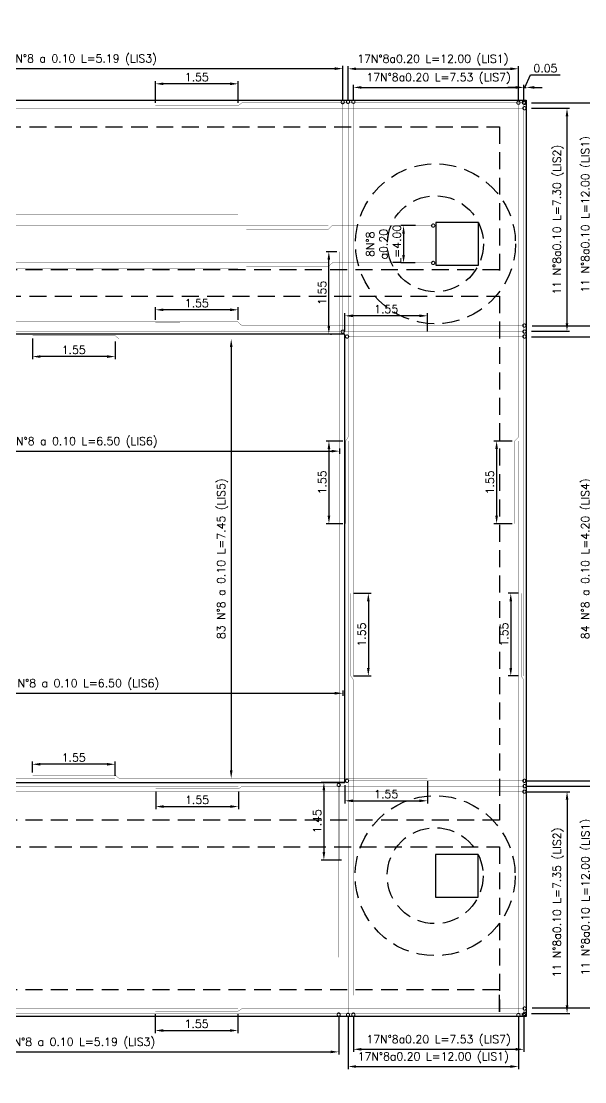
# Model space of a CAD drawing. Header units: metres. Extents: x 1080427 to 1081241, y 976768 to 977191.
# Drawn here: x 1080806.82 to 1080817.39, y 977029 to 977048.89 of the extents above; entities that cross this region are included whole.
import ezdxf

# ---------------------------------------------------------------- set-up
doc = ezdxf.new("R2010")
doc.units = ezdxf.units.M
doc.header["$LTSCALE"] = 25.4
doc.linetypes.add('HIDDEN', pattern=[0.375, 0.25, -0.125])
for name, color, linetype in [('CONTRAPESO', 3, 'Continuous'), ('DIMCONTRAPESO', 1, 'Continuous'), ('PROY', 9, 'HIDDEN'), ('REF', 6, 'Continuous'), ('REF H', 6, 'Continuous')]:
    doc.layers.add(name, color=color, linetype=linetype)
doc.layers.add('COTA', color=1, linetype='Continuous', lineweight=30)
doc.styles.add('romans', font='romans.shx')
doc.dimstyles.new('Copy 75', dxfattribs={"dimtxt": 0.15, "dimasz": 0.15, "dimexe": 0.05, "dimexo": 0.05, "dimgap": 0.05, "dimtad": 1, "dimzin": 0, "dimdsep": 46, "dimtxsty": 'romans', "dimcen": 0.002, "dimclrd": 1, "dimclre": 1, "dimclrt": 3, "dimadec": 4, "dimazin": 0, "dimtfac": 1, "dimtofl": 0, "dimtmove": 1, "dimatfit": 3, "dimfxl": 1, "dimtolj": 1, "dimtzin": 0, "dimarcsym": 1})

# ---------------------------------------------------------------- blocks, each defined once
blk = doc.blocks.new('e1')
at = {"layer": 'REF', "ltscale": 0.1, "const_width": 0.005}
blk.add_lwpolyline([(1080763.084, 977044.369), (1080763.084, 977048.654)], dxfattribs=at)
at = {"layer": 'REF H', "ltscale": 0.1, "const_width": 0.06}
for points in [[(1080763.075, 977048.662, -1), (1080763.094, 977048.662, -1)], [(1080763.075, 977044.36, -1), (1080763.094, 977044.36, -1)]]:
    blk.add_lwpolyline(points, format="xyb", close=True, dxfattribs=at)
blk = doc.blocks.new('*D1124')
at = {"layer": 'Defpoints', "color": 0, "transparency": 16777216}
for p in [(1080812.85, 977048.001), (1080802.738, 977047.382), (1080812.85, 977047.373)]:
    blk.add_point(p, dxfattribs=at)
at = {"layer": 'DIMCONTRAPESO', "color": 1, "lineweight": -2, "transparency": 16777216}
for p, q in [((1080802.738, 977047.432), (1080802.738, 977048.051)), ((1080802.888, 977048.001), (1080812.7, 977048.001)), ((1080812.85, 977047.423), (1080812.85, 977048.051))]:
    blk.add_line(p, q, dxfattribs=at)
at = {"layer": 'DIMCONTRAPESO', "color": 1, "transparency": 16777216}
for points in [[(1080802.888, 977048.026), (1080802.888, 977047.976), (1080802.738, 977048.001)], [(1080812.7, 977048.026), (1080812.7, 977047.976), (1080812.85, 977048.001)]]:
    blk.add_solid(points, dxfattribs=at)
at = {"layer": 'DIMCONTRAPESO', "color": 3, "transparency": 16777216, "insert": (1080807.794, 977048.166), "char_height": 0.15, "attachment_point": 5, "style": 'romans'}
blk.add_mtext('\\A1;102 N°8 a 0.10 L=5.19 (LIS3) ', dxfattribs=at)
blk = doc.blocks.new('*D1170')
at = {"layer": 'Defpoints', "color": 0, "transparency": 16777216}
for p in [(1080809.338, 977047.717), (1080809.338, 977047.308), (1080810.888, 977047.309)]:
    blk.add_point(p, dxfattribs=at)
at = {"layer": 'DIMCONTRAPESO', "color": 1, "lineweight": -2, "transparency": 16777216}
for p, q in [((1080809.338, 977047.358), (1080809.338, 977047.767)), ((1080810.738, 977047.717), (1080809.488, 977047.717)), ((1080810.888, 977047.359), (1080810.888, 977047.767))]:
    blk.add_line(p, q, dxfattribs=at)
at = {"layer": 'DIMCONTRAPESO', "color": 1, "transparency": 16777216}
for points in [[(1080809.488, 977047.742), (1080809.488, 977047.692), (1080809.338, 977047.717)], [(1080810.738, 977047.742), (1080810.738, 977047.692), (1080810.888, 977047.717)]]:
    blk.add_solid(points, dxfattribs=at)
at = {"layer": 'DIMCONTRAPESO', "color": 3, "transparency": 16777216, "insert": (1080810.113, 977047.842), "char_height": 0.15, "attachment_point": 5, "style": 'romans'}
blk.add_mtext('\\A1;1.55', dxfattribs=at)
blk = doc.blocks.new('*D1126')
at = {"layer": 'Defpoints', "color": 0, "transparency": 16777216}
for p in [(1080809.334, 977030.328), (1080810.884, 977030.328), (1080810.884, 977029.966)]:
    blk.add_point(p, dxfattribs=at)
at = {"layer": 'DIMCONTRAPESO', "color": 1, "lineweight": -2, "transparency": 16777216}
for p, q in [((1080809.334, 977030.278), (1080809.334, 977029.916)), ((1080810.884, 977030.278), (1080810.884, 977029.916)), ((1080809.484, 977029.966), (1080810.734, 977029.966))]:
    blk.add_line(p, q, dxfattribs=at)
at = {"layer": 'DIMCONTRAPESO', "color": 1, "transparency": 16777216}
for points in [[(1080809.484, 977029.991), (1080809.484, 977029.941), (1080809.334, 977029.966)], [(1080810.734, 977029.991), (1080810.734, 977029.941), (1080810.884, 977029.966)]]:
    blk.add_solid(points, dxfattribs=at)
at = {"layer": 'DIMCONTRAPESO', "color": 3, "transparency": 16777216, "insert": (1080810.109, 977030.091), "char_height": 0.15, "attachment_point": 5, "style": 'romans'}
blk.add_mtext('\\A1;1.55', dxfattribs=at)
blk = doc.blocks.new('*D1129')
at = {"layer": 'Defpoints', "color": 0, "transparency": 16777216}
for p in [(1080802.747, 977030.259), (1080812.774, 977030.266), (1080812.774, 977029.565)]:
    blk.add_point(p, dxfattribs=at)
at = {"layer": 'DIMCONTRAPESO', "color": 1, "lineweight": -2, "transparency": 16777216}
for p, q in [((1080802.747, 977030.209), (1080802.747, 977029.515)), ((1080812.774, 977030.216), (1080812.774, 977029.515)), ((1080802.897, 977029.565), (1080812.624, 977029.565))]:
    blk.add_line(p, q, dxfattribs=at)
at = {"layer": 'DIMCONTRAPESO', "color": 1, "transparency": 16777216}
for points in [[(1080802.897, 977029.59), (1080802.897, 977029.54), (1080802.747, 977029.565)], [(1080812.624, 977029.59), (1080812.624, 977029.54), (1080812.774, 977029.565)]]:
    blk.add_solid(points, dxfattribs=at)
at = {"layer": 'DIMCONTRAPESO', "color": 3, "transparency": 16777216, "insert": (1080807.761, 977029.729), "char_height": 0.15, "attachment_point": 5, "style": 'romans'}
blk.add_mtext('\\A1;102 N°8 a 0.10 L=5.19 (LIS3) ', dxfattribs=at)
blk = doc.blocks.new('*D1130')
at = {"layer": 'Defpoints', "color": 0, "transparency": 16777216}
for p in [(1080802.821, 977036.66), (1080812.85, 977036.391), (1080812.85, 977036.29)]:
    blk.add_point(p, dxfattribs=at)
at = {"layer": 'DIMCONTRAPESO', "color": 1, "lineweight": -2, "transparency": 16777216}
for p, q in [((1080802.821, 977036.61), (1080802.821, 977036.24)), ((1080802.971, 977036.29), (1080812.7, 977036.29)), ((1080812.85, 977036.341), (1080812.85, 977036.24))]:
    blk.add_line(p, q, dxfattribs=at)
at = {"layer": 'DIMCONTRAPESO', "color": 1, "transparency": 16777216}
for points in [[(1080802.971, 977036.315), (1080802.971, 977036.265), (1080802.821, 977036.29)], [(1080812.7, 977036.315), (1080812.7, 977036.265), (1080812.85, 977036.29)]]:
    blk.add_solid(points, dxfattribs=at)
at = {"layer": 'DIMCONTRAPESO', "color": 3, "transparency": 16777216, "insert": (1080807.836, 977036.454), "char_height": 0.15, "attachment_point": 5, "style": 'romans'}
blk.add_mtext('\\A1;102 N°8 a 0.10 L=6.50 (LIS6) ', dxfattribs=at)
blk = doc.blocks.new('*D1134')
at = {"layer": 'Defpoints', "color": 0, "transparency": 16777216}
for p in [(1080816.34, 977047.359), (1080816.354, 977043.178), (1080817.588, 977043.178)]:
    blk.add_point(p, dxfattribs=at)
at = {"layer": 'DIMCONTRAPESO', "color": 1, "lineweight": -2, "transparency": 16777216}
for p, q in [((1080816.39, 977047.359), (1080817.638, 977047.359)), ((1080817.588, 977047.209), (1080817.588, 977043.328)), ((1080816.404, 977043.178), (1080817.638, 977043.178))]:
    blk.add_line(p, q, dxfattribs=at)
at = {"layer": 'DIMCONTRAPESO', "color": 1, "transparency": 16777216}
for points in [[(1080817.563, 977047.209), (1080817.613, 977047.209), (1080817.588, 977047.359)], [(1080817.563, 977043.328), (1080817.613, 977043.328), (1080817.588, 977043.178)]]:
    blk.add_solid(points, dxfattribs=at)
at = {"layer": 'DIMCONTRAPESO', "color": 3, "transparency": 16777216, "insert": (1080817.423, 977045.269), "char_height": 0.15, "attachment_point": 5, "rotation": 90, "style": 'romans'}
blk.add_mtext('\\A1;11 N°8a0.10 L=12.00 (LIS1) ', dxfattribs=at)
blk = doc.blocks.new('*D1135')
at = {"layer": 'Defpoints', "color": 0, "transparency": 16777216}
for p in [(1080816.34, 977047.259), (1080816.34, 977043.078), (1080817.055, 977043.078)]:
    blk.add_point(p, dxfattribs=at)
at = {"layer": 'DIMCONTRAPESO', "color": 1, "lineweight": -2, "transparency": 16777216}
for p, q in [((1080816.39, 977047.259), (1080817.105, 977047.259)), ((1080817.055, 977047.109), (1080817.055, 977043.228)), ((1080816.39, 977043.078), (1080817.105, 977043.078))]:
    blk.add_line(p, q, dxfattribs=at)
at = {"layer": 'DIMCONTRAPESO', "color": 1, "transparency": 16777216}
for points in [[(1080817.03, 977047.109), (1080817.08, 977047.109), (1080817.055, 977047.259)], [(1080817.03, 977043.228), (1080817.08, 977043.228), (1080817.055, 977043.078)]]:
    blk.add_solid(points, dxfattribs=at)
at = {"layer": 'DIMCONTRAPESO', "color": 3, "transparency": 16777216, "insert": (1080816.891, 977045.168), "char_height": 0.15, "attachment_point": 5, "rotation": 90, "style": 'romans'}
blk.add_mtext('\\A1;11 N°8a0.10 L=7.30 (LIS2) ', dxfattribs=at)
blk = doc.blocks.new('*D1136')
at = {"layer": 'Defpoints', "color": 0, "transparency": 16777216}
for p in [(1080816.34, 977042.975), (1080816.222, 977034.648), (1080817.588, 977034.648)]:
    blk.add_point(p, dxfattribs=at)
at = {"layer": 'DIMCONTRAPESO', "color": 1, "lineweight": -2, "transparency": 16777216}
for p, q in [((1080816.39, 977042.975), (1080817.638, 977042.975)), ((1080817.588, 977042.825), (1080817.588, 977034.798)), ((1080816.272, 977034.648), (1080817.638, 977034.648))]:
    blk.add_line(p, q, dxfattribs=at)
at = {"layer": 'DIMCONTRAPESO', "color": 1, "transparency": 16777216}
for points in [[(1080817.563, 977042.825), (1080817.613, 977042.825), (1080817.588, 977042.975)], [(1080817.563, 977034.798), (1080817.613, 977034.798), (1080817.588, 977034.648)]]:
    blk.add_solid(points, dxfattribs=at)
at = {"layer": 'DIMCONTRAPESO', "color": 3, "transparency": 16777216, "insert": (1080817.423, 977038.811), "char_height": 0.15, "attachment_point": 5, "rotation": 90, "style": 'romans'}
blk.add_mtext('\\A1;84 N°8 a 0.10 L=4.20 (LIS4) ', dxfattribs=at)
blk = doc.blocks.new('*D1137')
at = {"layer": 'Defpoints', "color": 0, "transparency": 16777216}
for p in [(1080816.26, 977034.548), (1080816.354, 977030.389), (1080817.588, 977030.389)]:
    blk.add_point(p, dxfattribs=at)
at = {"layer": 'DIMCONTRAPESO', "color": 1, "lineweight": -2, "transparency": 16777216}
for p, q in [((1080816.31, 977034.548), (1080817.638, 977034.548)), ((1080817.588, 977034.398), (1080817.588, 977030.539)), ((1080816.404, 977030.389), (1080817.638, 977030.389))]:
    blk.add_line(p, q, dxfattribs=at)
at = {"layer": 'DIMCONTRAPESO', "color": 1, "transparency": 16777216}
for points in [[(1080817.563, 977034.398), (1080817.613, 977034.398), (1080817.588, 977034.548)], [(1080817.563, 977030.539), (1080817.613, 977030.539), (1080817.588, 977030.389)]]:
    blk.add_solid(points, dxfattribs=at)
at = {"layer": 'DIMCONTRAPESO', "color": 3, "transparency": 16777216, "insert": (1080817.424, 977032.468), "char_height": 0.15, "attachment_point": 5, "rotation": 90, "style": 'romans'}
blk.add_mtext('\\A1;11 N°8a0.10 L=12.00 (LIS1) ', dxfattribs=at)
blk = doc.blocks.new('*D1138')
at = {"layer": 'Defpoints', "color": 0, "transparency": 16777216}
for p in [(1080816.255, 977034.444), (1080816.341, 977030.288), (1080817.056, 977030.288)]:
    blk.add_point(p, dxfattribs=at)
at = {"layer": 'DIMCONTRAPESO', "color": 1, "lineweight": -2, "transparency": 16777216}
for p, q in [((1080816.305, 977034.444), (1080817.106, 977034.444)), ((1080817.056, 977034.294), (1080817.056, 977030.438)), ((1080816.391, 977030.288), (1080817.106, 977030.288))]:
    blk.add_line(p, q, dxfattribs=at)
at = {"layer": 'DIMCONTRAPESO', "color": 1, "transparency": 16777216}
for points in [[(1080817.031, 977034.294), (1080817.081, 977034.294), (1080817.056, 977034.444)], [(1080817.031, 977030.438), (1080817.081, 977030.438), (1080817.056, 977030.288)]]:
    blk.add_solid(points, dxfattribs=at)
at = {"layer": 'DIMCONTRAPESO', "color": 3, "transparency": 16777216, "insert": (1080816.892, 977032.366), "char_height": 0.15, "attachment_point": 5, "rotation": 90, "style": 'romans'}
blk.add_mtext('\\A1;11 N°8a0.10 L=7.35 (LIS2) ', dxfattribs=at)
blk = doc.blocks.new('*D1140')
at = {"layer": 'Defpoints', "color": 0, "transparency": 16777216}
for p in [(1080812.589, 977044.569), (1080812.79, 977044.569), (1080812.57, 977043.024)]:
    blk.add_point(p, dxfattribs=at)
at = {"layer": 'DIMCONTRAPESO', "color": 1, "lineweight": -2, "transparency": 16777216}
for p, q in [((1080812.74, 977044.569), (1080812.539, 977044.569)), ((1080812.589, 977043.174), (1080812.589, 977044.419)), ((1080812.62, 977043.024), (1080812.639, 977043.024))]:
    blk.add_line(p, q, dxfattribs=at)
at = {"layer": 'DIMCONTRAPESO', "color": 1, "transparency": 16777216}
for points in [[(1080812.564, 977044.419), (1080812.614, 977044.419), (1080812.589, 977044.569)], [(1080812.564, 977043.174), (1080812.614, 977043.174), (1080812.589, 977043.024)]]:
    blk.add_solid(points, dxfattribs=at)
at = {"layer": 'DIMCONTRAPESO', "color": 3, "transparency": 16777216, "insert": (1080812.464, 977043.797), "char_height": 0.15, "attachment_point": 5, "rotation": 90, "style": 'romans'}
blk.add_mtext('\\A1;1.55', dxfattribs=at)
blk = doc.blocks.new('*D1141')
at = {"layer": 'Defpoints', "color": 0, "transparency": 16777216}
for p in [(1080812.932, 977034.618), (1080812.496, 977033.163), (1080812.879, 977033.163)]:
    blk.add_point(p, dxfattribs=at)
at = {"layer": 'DIMCONTRAPESO', "color": 1, "lineweight": -2, "transparency": 16777216}
for p, q in [((1080812.882, 977034.618), (1080812.446, 977034.618)), ((1080812.496, 977034.468), (1080812.496, 977033.313)), ((1080812.829, 977033.163), (1080812.446, 977033.163))]:
    blk.add_line(p, q, dxfattribs=at)
at = {"layer": 'DIMCONTRAPESO', "color": 1, "transparency": 16777216}
for points in [[(1080812.471, 977034.468), (1080812.521, 977034.468), (1080812.496, 977034.618)], [(1080812.471, 977033.313), (1080812.521, 977033.313), (1080812.496, 977033.163)]]:
    blk.add_solid(points, dxfattribs=at)
at = {"layer": 'DIMCONTRAPESO', "color": 3, "transparency": 16777216, "insert": (1080812.371, 977033.89), "char_height": 0.15, "attachment_point": 5, "rotation": 90, "style": 'romans'}
blk.add_mtext('\\A1;1.45', dxfattribs=at)
blk = doc.blocks.new('*D1143')
at = {"layer": 'COTA', "color": 1, "lineweight": -2, "transparency": 16777216}
for p, q in [((1080812.889, 977043.073), (1080812.889, 977043.417)), ((1080814.289, 977043.367), (1080813.039, 977043.367)), ((1080814.439, 977043.073), (1080814.439, 977043.417))]:
    blk.add_line(p, q, dxfattribs=at)
at = {"layer": 'COTA', "color": 1, "transparency": 16777216}
for points in [[(1080813.039, 977043.392), (1080813.039, 977043.342), (1080812.889, 977043.367)], [(1080814.289, 977043.392), (1080814.289, 977043.342), (1080814.439, 977043.367)]]:
    blk.add_solid(points, dxfattribs=at)
at = {"layer": 'Defpoints', "color": 0, "transparency": 16777216}
for p in [(1080812.889, 977043.367), (1080812.889, 977043.023), (1080814.439, 977043.023)]:
    blk.add_point(p, dxfattribs=at)
at = {"layer": 'COTA', "color": 3, "transparency": 16777216, "insert": (1080813.664, 977043.492), "char_height": 0.15, "attachment_point": 5, "style": 'romans'}
blk.add_mtext('\\A1;1.55', dxfattribs=at)
blk = doc.blocks.new('*D1145')
at = {"layer": 'COTA', "color": 1, "lineweight": -2, "transparency": 16777216}
for p, q in [((1080812.89, 977034.568), (1080812.89, 977034.223)), ((1080814.438, 977034.643), (1080814.438, 977034.223)), ((1080813.04, 977034.273), (1080814.288, 977034.273))]:
    blk.add_line(p, q, dxfattribs=at)
at = {"layer": 'COTA', "color": 1, "transparency": 16777216}
for points in [[(1080813.04, 977034.298), (1080813.04, 977034.248), (1080812.89, 977034.273)], [(1080814.288, 977034.298), (1080814.288, 977034.248), (1080814.438, 977034.273)]]:
    blk.add_solid(points, dxfattribs=at)
at = {"layer": 'Defpoints', "color": 0, "transparency": 16777216}
for p in [(1080812.89, 977034.618), (1080814.438, 977034.693), (1080814.438, 977034.273)]:
    blk.add_point(p, dxfattribs=at)
at = {"layer": 'COTA', "color": 3, "transparency": 16777216, "insert": (1080813.664, 977034.398), "char_height": 0.15, "attachment_point": 5, "style": 'romans'}
blk.add_mtext('\\A1;1.55', dxfattribs=at)
blk = doc.blocks.new('E2')
at = {"layer": 'REF', "ltscale": 0.1, "const_width": 0.005}
blk.add_lwpolyline([(1080759.636, 977034.558), (1080762.933, 977034.558)], dxfattribs=at)
at = {"layer": 'REF H', "ltscale": 0.1, "const_width": 0.06}
for points in [[(1080759.608, 977034.558, 1), (1080759.627, 977034.558, 1)], [(1080762.933, 977034.558, 1), (1080762.952, 977034.558, 1)]]:
    blk.add_lwpolyline(points, format="xyb", close=True, dxfattribs=at)
blk = doc.blocks.new('*D1146')
at = {"layer": 'COTA', "color": 1, "lineweight": -2, "transparency": 16777216}
blk.add_line((1080810.758, 977042.782), (1080810.758, 977034.843), dxfattribs=at)
at = {"layer": 'COTA', "color": 1, "transparency": 16777216}
for points in [[(1080810.733, 977042.782), (1080810.783, 977042.782), (1080810.758, 977042.932)], [(1080810.733, 977034.843), (1080810.783, 977034.843), (1080810.758, 977034.693)]]:
    blk.add_solid(points, dxfattribs=at)
at = {"layer": 'Defpoints', "color": 0, "transparency": 16777216}
for p in [(1080810.758, 977042.932), (1080810.758, 977034.693), (1080810.758, 977034.693)]:
    blk.add_point(p, dxfattribs=at)
at = {"layer": 'COTA', "color": 3, "transparency": 16777216, "insert": (1080810.594, 977038.812), "char_height": 0.15, "attachment_point": 5, "rotation": 90, "style": 'romans'}
blk.add_mtext('\\A1;83 N°8 a 0.10 L=7.45 (LIS5) ', dxfattribs=at)
blk = doc.blocks.new('*D1147')
at = {"layer": 'Defpoints', "color": 0, "transparency": 16777216}
for p in [(1080802.821, 977041.199), (1080812.79, 977040.93), (1080812.79, 977040.829)]:
    blk.add_point(p, dxfattribs=at)
at = {"layer": 'DIMCONTRAPESO', "color": 1, "lineweight": -2, "transparency": 16777216}
for p, q in [((1080802.821, 977041.149), (1080802.821, 977040.779)), ((1080802.971, 977040.829), (1080812.64, 977040.829)), ((1080812.79, 977040.88), (1080812.79, 977040.779))]:
    blk.add_line(p, q, dxfattribs=at)
at = {"layer": 'DIMCONTRAPESO', "color": 1, "transparency": 16777216}
for points in [[(1080802.971, 977040.854), (1080802.971, 977040.804), (1080802.821, 977040.829)], [(1080812.64, 977040.854), (1080812.64, 977040.804), (1080812.79, 977040.829)]]:
    blk.add_solid(points, dxfattribs=at)
at = {"layer": 'DIMCONTRAPESO', "color": 3, "transparency": 16777216, "insert": (1080807.806, 977040.993), "char_height": 0.15, "attachment_point": 5, "style": 'romans'}
blk.add_mtext('\\A1;102 N°8 a 0.10 L=6.50 (LIS6) ', dxfattribs=at)
blk = doc.blocks.new('*D1175')
at = {"layer": 'COTA', "color": 1, "lineweight": -2, "transparency": 16777216}
for p, q in [((1080809.343, 977034.448), (1080809.343, 977034.115)), ((1080810.893, 977034.448), (1080810.893, 977034.115)), ((1080809.493, 977034.165), (1080810.743, 977034.165))]:
    blk.add_line(p, q, dxfattribs=at)
at = {"layer": 'COTA', "color": 1, "transparency": 16777216}
for points in [[(1080809.493, 977034.19), (1080809.493, 977034.14), (1080809.343, 977034.165)], [(1080810.743, 977034.19), (1080810.743, 977034.14), (1080810.893, 977034.165)]]:
    blk.add_solid(points, dxfattribs=at)
at = {"layer": 'Defpoints', "color": 0, "transparency": 16777216}
for p in [(1080809.343, 977034.498), (1080810.893, 977034.498), (1080810.893, 977034.165)]:
    blk.add_point(p, dxfattribs=at)
at = {"layer": 'COTA', "color": 3, "transparency": 16777216, "insert": (1080810.118, 977034.29), "char_height": 0.15, "attachment_point": 5, "style": 'romans'}
blk.add_mtext('\\A1;1.55', dxfattribs=at)
blk = doc.blocks.new('*D1149')
at = {"layer": 'COTA', "color": 1, "lineweight": -2, "transparency": 16777216}
for p, q in [((1080807.03, 977042.942), (1080807.03, 977042.552)), ((1080808.58, 977042.882), (1080808.58, 977042.552)), ((1080808.43, 977042.602), (1080807.18, 977042.602))]:
    blk.add_line(p, q, dxfattribs=at)
at = {"layer": 'COTA', "color": 1, "transparency": 16777216}
for points in [[(1080807.18, 977042.627), (1080807.18, 977042.577), (1080807.03, 977042.602)], [(1080808.43, 977042.627), (1080808.43, 977042.577), (1080808.58, 977042.602)]]:
    blk.add_solid(points, dxfattribs=at)
at = {"layer": 'Defpoints', "color": 0, "transparency": 16777216}
for p in [(1080807.03, 977042.992), (1080808.58, 977042.932), (1080807.03, 977042.602)]:
    blk.add_point(p, dxfattribs=at)
at = {"layer": 'COTA', "color": 3, "transparency": 16777216, "insert": (1080807.805, 977042.727), "char_height": 0.15, "attachment_point": 5, "style": 'romans'}
blk.add_mtext('\\A1;1.55', dxfattribs=at)
blk = doc.blocks.new('*D1150')
at = {"layer": 'COTA', "color": 1, "lineweight": -2, "transparency": 16777216}
for p, q in [((1080807.03, 977034.803), (1080807.03, 977035.008)), ((1080808.58, 977034.743), (1080808.58, 977035.008)), ((1080808.43, 977034.958), (1080807.18, 977034.958))]:
    blk.add_line(p, q, dxfattribs=at)
at = {"layer": 'COTA', "color": 1, "transparency": 16777216}
for points in [[(1080807.18, 977034.983), (1080807.18, 977034.933), (1080807.03, 977034.958)], [(1080808.43, 977034.983), (1080808.43, 977034.933), (1080808.58, 977034.958)]]:
    blk.add_solid(points, dxfattribs=at)
at = {"layer": 'Defpoints', "color": 0, "transparency": 16777216}
for p in [(1080807.03, 977034.958), (1080807.03, 977034.753), (1080808.58, 977034.693)]:
    blk.add_point(p, dxfattribs=at)
at = {"layer": 'COTA', "color": 3, "transparency": 16777216, "insert": (1080807.805, 977035.083), "char_height": 0.15, "attachment_point": 5, "style": 'romans'}
blk.add_mtext('\\A1;1.55', dxfattribs=at)
blk = doc.blocks.new('*D1151')
at = {"layer": 'COTA', "color": 1, "lineweight": -2, "transparency": 16777216}
for p, q in [((1080813.05, 977047.414), (1080813.05, 977047.699)), ((1080816.244, 977047.416), (1080816.244, 977047.699)), ((1080813.2, 977047.649), (1080816.094, 977047.649))]:
    blk.add_line(p, q, dxfattribs=at)
at = {"layer": 'COTA', "color": 1, "transparency": 16777216}
for points in [[(1080813.2, 977047.674), (1080813.2, 977047.624), (1080813.05, 977047.649)], [(1080816.094, 977047.674), (1080816.094, 977047.624), (1080816.244, 977047.649)]]:
    blk.add_solid(points, dxfattribs=at)
at = {"layer": 'Defpoints', "color": 0, "transparency": 16777216}
for p in [(1080816.244, 977047.649), (1080813.05, 977047.364), (1080816.244, 977047.366)]:
    blk.add_point(p, dxfattribs=at)
at = {"layer": 'COTA', "color": 3, "transparency": 16777216, "insert": (1080814.647, 977047.814), "char_height": 0.15, "attachment_point": 5, "style": 'romans'}
blk.add_mtext('\\A1;17N°8a0.20 L=7.53 (LIS7) ', dxfattribs=at)
blk = doc.blocks.new('*D1152')
at = {"layer": 'COTA', "color": 1, "lineweight": -2, "transparency": 16777216}
for p, q in [((1080812.95, 977047.418), (1080812.95, 977048.048)), ((1080813.1, 977047.998), (1080815.994, 977047.998)), ((1080816.144, 977047.412), (1080816.144, 977048.048))]:
    blk.add_line(p, q, dxfattribs=at)
at = {"layer": 'COTA', "color": 1, "transparency": 16777216}
for points in [[(1080813.1, 977048.023), (1080813.1, 977047.973), (1080812.95, 977047.998)], [(1080815.994, 977048.023), (1080815.994, 977047.973), (1080816.144, 977047.998)]]:
    blk.add_solid(points, dxfattribs=at)
at = {"layer": 'Defpoints', "color": 0, "transparency": 16777216}
for p in [(1080816.144, 977047.998), (1080812.95, 977047.368), (1080816.144, 977047.362)]:
    blk.add_point(p, dxfattribs=at)
at = {"layer": 'COTA', "color": 3, "transparency": 16777216, "insert": (1080814.539, 977048.162), "char_height": 0.15, "attachment_point": 5, "style": 'romans'}
blk.add_mtext('\\A1;17N°8a0.20 L=12.00 (LIS1) ', dxfattribs=at)
blk = doc.blocks.new('*D1153')
at = {"layer": 'COTA', "color": 1, "lineweight": -2, "transparency": 16777216}
for p, q in [((1080816.267, 977047.649), (1080816.372, 977047.883)), ((1080816.372, 977047.883), (1080816.93, 977047.883)), ((1080816.094, 977047.649), (1080815.944, 977047.649)), ((1080816.244, 977047.649), (1080816.29, 977047.649)), ((1080816.44, 977047.649), (1080816.59, 977047.649))]:
    blk.add_line(p, q, dxfattribs=at)
at = {"layer": 'COTA', "color": 1, "transparency": 16777216}
for points in [[(1080816.094, 977047.674), (1080816.094, 977047.624), (1080816.244, 977047.649)], [(1080816.44, 977047.674), (1080816.44, 977047.624), (1080816.29, 977047.649)]]:
    blk.add_solid(points, dxfattribs=at)
at = {"layer": 'Defpoints', "color": 0, "transparency": 16777216}
for p in [(1080816.244, 977047.649), (1080816.29, 977047.649), (1080816.29, 977047.649)]:
    blk.add_point(p, dxfattribs=at)
at = {"layer": 'COTA', "color": 3, "transparency": 16777216, "insert": (1080816.651, 977048.008), "char_height": 0.15, "attachment_point": 5, "style": 'romans'}
blk.add_mtext('\\A1;0.05', dxfattribs=at)
blk = doc.blocks.new('*D1156')
at = {"layer": 'COTA', "color": 1, "lineweight": -2, "transparency": 16777216}
for p, q in [((1080813.05, 977030.223), (1080813.05, 977029.564)), ((1080816.244, 977030.22), (1080816.244, 977029.564)), ((1080813.2, 977029.614), (1080816.094, 977029.614))]:
    blk.add_line(p, q, dxfattribs=at)
at = {"layer": 'COTA', "color": 1, "transparency": 16777216}
for points in [[(1080813.2, 977029.639), (1080813.2, 977029.589), (1080813.05, 977029.614)], [(1080816.094, 977029.639), (1080816.094, 977029.589), (1080816.244, 977029.614)]]:
    blk.add_solid(points, dxfattribs=at)
at = {"layer": 'Defpoints', "color": 0, "transparency": 16777216}
for p in [(1080813.05, 977030.273), (1080816.244, 977030.27), (1080816.244, 977029.614)]:
    blk.add_point(p, dxfattribs=at)
at = {"layer": 'COTA', "color": 3, "transparency": 16777216, "insert": (1080814.647, 977029.778), "char_height": 0.15, "attachment_point": 5, "rotation": 359.9992, "style": 'romans'}
blk.add_mtext('\\A1;17N°8a0.20 L=7.53 (LIS7) ', dxfattribs=at)
blk = doc.blocks.new('*D1157')
at = {"layer": 'COTA', "color": 1, "lineweight": -2, "transparency": 16777216}
for p, q in [((1080812.95, 977030.219), (1080812.95, 977029.241)), ((1080816.144, 977030.224), (1080816.144, 977029.241)), ((1080813.1, 977029.291), (1080815.994, 977029.291))]:
    blk.add_line(p, q, dxfattribs=at)
at = {"layer": 'COTA', "color": 1, "transparency": 16777216}
for points in [[(1080813.1, 977029.316), (1080813.1, 977029.266), (1080812.95, 977029.291)], [(1080815.994, 977029.316), (1080815.994, 977029.266), (1080816.144, 977029.291)]]:
    blk.add_solid(points, dxfattribs=at)
at = {"layer": 'Defpoints', "color": 0, "transparency": 16777216}
for p in [(1080812.95, 977030.269), (1080816.144, 977030.274), (1080816.144, 977029.291)]:
    blk.add_point(p, dxfattribs=at)
at = {"layer": 'COTA', "color": 3, "transparency": 16777216, "insert": (1080814.547, 977029.456), "char_height": 0.15, "attachment_point": 5, "rotation": 359.9992, "style": 'romans'}
blk.add_mtext('\\A1;17N°8a0.20 L=12.00 (LIS1) ', dxfattribs=at)
blk = doc.blocks.new('*D1179')
at = {"layer": 'COTA', "color": 1, "lineweight": -2, "transparency": 16777216}
for p, q in [((1080812.851, 977041.018), (1080812.541, 977041.018)), ((1080812.591, 977040.868), (1080812.591, 977039.619)), ((1080812.851, 977039.469), (1080812.541, 977039.469))]:
    blk.add_line(p, q, dxfattribs=at)
at = {"layer": 'COTA', "color": 1, "transparency": 16777216}
for points in [[(1080812.566, 977040.868), (1080812.616, 977040.868), (1080812.591, 977041.018)], [(1080812.566, 977039.619), (1080812.616, 977039.619), (1080812.591, 977039.469)]]:
    blk.add_solid(points, dxfattribs=at)
at = {"layer": 'Defpoints', "color": 0, "transparency": 16777216}
for p in [(1080812.901, 977041.018), (1080812.591, 977039.469), (1080812.901, 977039.469)]:
    blk.add_point(p, dxfattribs=at)
at = {"layer": 'COTA', "color": 3, "transparency": 16777216, "insert": (1080812.466, 977040.243), "char_height": 0.15, "attachment_point": 5, "rotation": 90, "style": 'romans'}
blk.add_mtext('\\A1;1.55', dxfattribs=at)
blk = doc.blocks.new('*D1180')
at = {"layer": 'COTA', "color": 1, "lineweight": -2, "transparency": 16777216}
for p, q in [((1080813.05, 977038.164), (1080813.38, 977038.164)), ((1080813.33, 977038.014), (1080813.33, 977036.764)), ((1080813.05, 977036.614), (1080813.38, 977036.614))]:
    blk.add_line(p, q, dxfattribs=at)
at = {"layer": 'COTA', "color": 1, "transparency": 16777216}
for points in [[(1080813.305, 977038.014), (1080813.355, 977038.014), (1080813.33, 977038.164)], [(1080813.305, 977036.764), (1080813.355, 977036.764), (1080813.33, 977036.614)]]:
    blk.add_solid(points, dxfattribs=at)
at = {"layer": 'Defpoints', "color": 0, "transparency": 16777216}
for p in [(1080813, 977038.164), (1080813, 977036.614), (1080813.33, 977036.614)]:
    blk.add_point(p, dxfattribs=at)
at = {"layer": 'COTA', "color": 3, "transparency": 16777216, "insert": (1080813.205, 977037.389), "char_height": 0.15, "attachment_point": 5, "rotation": 90, "style": 'romans'}
blk.add_mtext('\\A1;1.55', dxfattribs=at)
blk = doc.blocks.new('*D1181')
at = {"layer": 'COTA', "color": 1, "lineweight": -2, "transparency": 16777216}
for p, q in [((1080816.145, 977038.164), (1080815.951, 977038.164)), ((1080816.001, 977038.014), (1080816.001, 977036.764)), ((1080816.145, 977036.614), (1080815.951, 977036.614))]:
    blk.add_line(p, q, dxfattribs=at)
at = {"layer": 'COTA', "color": 1, "transparency": 16777216}
for points in [[(1080815.976, 977038.014), (1080816.026, 977038.014), (1080816.001, 977038.164)], [(1080815.976, 977036.764), (1080816.026, 977036.764), (1080816.001, 977036.614)]]:
    blk.add_solid(points, dxfattribs=at)
at = {"layer": 'Defpoints', "color": 0, "transparency": 16777216}
for p in [(1080816.195, 977038.164), (1080816.001, 977036.614), (1080816.195, 977036.614)]:
    blk.add_point(p, dxfattribs=at)
at = {"layer": 'COTA', "color": 3, "transparency": 16777216, "insert": (1080815.876, 977037.389), "char_height": 0.15, "attachment_point": 5, "rotation": 90, "style": 'romans'}
blk.add_mtext('\\A1;1.55', dxfattribs=at)
blk = doc.blocks.new('*D1182')
at = {"layer": 'COTA', "color": 1, "lineweight": -2, "transparency": 16777216}
for p, q in [((1080816.024, 977041.018), (1080815.685, 977041.018)), ((1080815.735, 977040.868), (1080815.735, 977039.619)), ((1080816.025, 977039.469), (1080815.685, 977039.469))]:
    blk.add_line(p, q, dxfattribs=at)
at = {"layer": 'COTA', "color": 1, "transparency": 16777216}
for points in [[(1080815.71, 977040.868), (1080815.76, 977040.868), (1080815.735, 977041.018)], [(1080815.71, 977039.619), (1080815.76, 977039.619), (1080815.735, 977039.469)]]:
    blk.add_solid(points, dxfattribs=at)
at = {"layer": 'Defpoints', "color": 0, "transparency": 16777216}
for p in [(1080816.074, 977041.018), (1080815.735, 977039.469), (1080816.075, 977039.469)]:
    blk.add_point(p, dxfattribs=at)
at = {"layer": 'COTA', "color": 3, "transparency": 16777216, "insert": (1080815.61, 977040.243), "char_height": 0.15, "attachment_point": 5, "rotation": 90, "style": 'romans'}
blk.add_mtext('\\A1;1.55', dxfattribs=at)
blk = doc.blocks.new('*D1183')
at = {"layer": 'COTA', "color": 1, "lineweight": -2, "transparency": 16777216}
for p, q in [((1080809.338, 977043.294), (1080809.338, 977043.529)), ((1080810.888, 977043.294), (1080810.888, 977043.529)), ((1080810.738, 977043.479), (1080809.488, 977043.479))]:
    blk.add_line(p, q, dxfattribs=at)
at = {"layer": 'COTA', "color": 1, "transparency": 16777216}
for points in [[(1080809.488, 977043.504), (1080809.488, 977043.454), (1080809.338, 977043.479)], [(1080810.738, 977043.504), (1080810.738, 977043.454), (1080810.888, 977043.479)]]:
    blk.add_solid(points, dxfattribs=at)
at = {"layer": 'Defpoints', "color": 0, "transparency": 16777216}
for p in [(1080809.338, 977043.479), (1080809.338, 977043.244), (1080810.888, 977043.244)]:
    blk.add_point(p, dxfattribs=at)
at = {"layer": 'COTA', "color": 3, "transparency": 16777216, "insert": (1080810.113, 977043.604), "char_height": 0.15, "attachment_point": 5, "style": 'romans'}
blk.add_mtext('\\A1;1.55', dxfattribs=at)
blk = doc.blocks.new('*D1163')
at = {"layer": 'Defpoints', "color": 0, "transparency": 16777216}
for p in [(1080814.264, 977045.059), (1080813.99, 977044.359), (1080814.255, 977044.359)]:
    blk.add_point(p, dxfattribs=at)
at = {"layer": 'DIMCONTRAPESO', "color": 1, "lineweight": -2, "transparency": 16777216}
for p, q in [((1080814.214, 977045.059), (1080813.94, 977045.059)), ((1080813.99, 977044.909), (1080813.99, 977044.509)), ((1080814.205, 977044.359), (1080813.94, 977044.359))]:
    blk.add_line(p, q, dxfattribs=at)
at = {"layer": 'DIMCONTRAPESO', "color": 1, "transparency": 16777216}
for points in [[(1080813.965, 977044.909), (1080814.015, 977044.909), (1080813.99, 977045.059)], [(1080813.965, 977044.509), (1080814.015, 977044.509), (1080813.99, 977044.359)]]:
    blk.add_solid(points, dxfattribs=at)
at = {"layer": 'DIMCONTRAPESO', "color": 3, "transparency": 16777216, "insert": (1080813.615, 977044.709), "char_height": 0.15, "attachment_point": 5, "rotation": 90, "style": 'romans'}
blk.add_mtext('\\A1;8N°8\\Pa0.20\\PL=4.00', dxfattribs=at)

msp = doc.modelspace()

# ---------------------------------------------------------------- linework, layer by layer
at = {"layer": 'CONTRAPESO'}
for points in [[(1080799.287628, 977047.408851), (1080799.287628, 977047.408851), (1080816.290355, 977047.408851), (1080816.290403, 977030.227706), (1080799.287672, 977030.227706), (1080799.287628, 977047.408851)], [(1080812.888791, 977043.023198), (1080802.69039, 977043.023746), (1080802.69039, 977034.617898), (1080812.890163, 977034.617898), (1080812.888791, 977043.023198)]]:
    msp.add_lwpolyline(points, dxfattribs=at)
for points in [[(1080815.394166, 977045.11741), (1080814.594166, 977045.11741), (1080814.594166, 977044.31741), (1080815.394166, 977044.31741)], [(1080815.388407, 977033.268852), (1080814.588407, 977033.268852), (1080814.588407, 977032.468852), (1080815.388407, 977032.468852)]]:
    msp.add_lwpolyline(points, close=True, dxfattribs=at)
at = {"layer": 'PROY', "color": 252, "ltscale": 0.05}
msp.add_lwpolyline([(1080799.287628, 977047.408851), (1080816.290359, 977047.408851), (1080816.290359, 977030.226909), (1080799.287628, 977030.227909)], close=True, dxfattribs=at)
at = {"layer": 'PROY', "color": 250, "ltscale": 0.05}
for points in [[(1080815.790359, 977044.214043), (1080815.790359, 977044.228904), (1080799.830359, 977044.228904), (1080799.830359, 977046.908904), (1080815.790359, 977046.908904), (1080815.790359, 977044.214043)], [(1080815.790359, 977030.317455), (1080815.790359, 977030.727409), (1080799.830359, 977030.727409), (1080799.830359, 977033.407909), (1080815.790359, 977033.407909), (1080815.790359, 977030.317455)]]:
    msp.add_lwpolyline(points, dxfattribs=at)
msp.add_lwpolyline([(1080799.830359, 977033.907909), (1080799.830359, 977043.733757), (1080815.790359, 977043.733757), (1080815.790359, 977033.907909)], close=True, dxfattribs=at)
for centre, radius in [((1080814.58794, 977044.71741), 1.5), ((1080814.58794, 977044.71741), 0.9), ((1080814.582181, 977032.868852), 1.5), ((1080814.582181, 977032.868852), 0.9)]:
    msp.add_circle(centre, radius, dxfattribs=at)
at = {"layer": 'REF', "ltscale": 0.1, "const_width": 0.005}
for points in [[(1080809.337745, 977047.308414), (1080810.887613, 977047.308659), (1080810.958506, 977047.358565), (1080816.240358, 977047.358565)], [(1080812.900926, 977039.468604), (1080812.900584, 977041.018384), (1080812.950475, 977041.089288), (1080812.949905, 977047.358768)], [(1080813.049881, 977047.35877), (1080813.049881, 977036.614015)], [(1080816.074731, 977039.468604), (1080816.07439, 977041.018384), (1080816.145002, 977041.089288), (1080816.144433, 977047.346941)], [(1080816.244408, 977047.352444), (1080816.244408, 977036.614015)], [(1080799.323827, 977047.259134), (1080810.887573, 977047.258851)], [(1080816.240355, 977047.258849), (1080804.690352, 977047.258565)], [(1080799.323827, 977045.259134), (1080810.887573, 977045.258851)], [(1080801.032173, 977045.059092), (1080812.582173, 977045.058809)], [(1080811.041305, 977044.991457), (1080812.582173, 977044.991702), (1080812.653066, 977045.058809), (1080814.544166, 977045.058809)], [(1080812.790458, 977044.569289), (1080812.790458, 977033.882065), (1080812.790458, 977033.163014)], [(1080801.032275, 977044.358851), (1080812.582275, 977044.358568)], [(1080811.041288, 977044.291215), (1080812.582156, 977044.29146), (1080812.653049, 977044.358568), (1080814.544149, 977044.358568)], [(1080799.323827, 977044.259134), (1080810.887573, 977044.258851)], [(1080799.323827, 977043.259134), (1080810.887573, 977043.258851)], [(1080809.337745, 977043.243627), (1080810.887613, 977043.243872), (1080810.958506, 977043.183578), (1080816.240358, 977043.183578)], [(1080801.141473, 977042.932199), (1080808.579687, 977042.932199)], [(1080816.240355, 977043.073862), (1080804.690352, 977043.073579)], [(1080807.034753, 977042.992248), (1080808.584621, 977042.992492), (1080808.655514, 977042.932199), (1080814.438984, 977042.932199)], [(1080812.950849, 977030.269194), (1080812.950897, 977041.018384)], [(1080816.144384, 977030.269194), (1080816.144432, 977041.018384)], [(1080813.000019, 977038.163602), (1080812.999678, 977036.613822), (1080813.049569, 977036.542918), (1080813.04895, 977030.277909)], [(1080816.195452, 977038.163602), (1080816.19511, 977036.613822), (1080816.245001, 977036.542918), (1080816.244382, 977030.277909)], [(1080801.18039, 977034.692678), (1080808.579687, 977034.692678)], [(1080807.034753, 977034.752726), (1080808.584621, 977034.752971), (1080808.655514, 977034.692678), (1080814.438984, 977034.692678)], [(1080799.342603, 977034.548385), (1080810.892606, 977034.548101)], [(1080816.25542, 977034.443754), (1080804.695327, 977034.443471)], [(1080809.34272, 977034.497771), (1080810.892588, 977034.498016), (1080810.963481, 977034.547922), (1080816.253939, 977034.547922)], [(1080799.337675, 977030.377989), (1080810.887679, 977030.377706)], [(1080816.26301, 977030.277989), (1080804.6904, 977030.277706)], [(1080809.337792, 977030.327555), (1080810.887661, 977030.3278), (1080810.958553, 977030.377706), (1080816.240406, 977030.377706)]]:
    msp.add_lwpolyline(points, dxfattribs=at)
at = {"layer": 'REF H', "ltscale": 0.1, "const_width": 0.06}
for points in [[(1080812.95901, 977047.379063, 1), (1080812.93996, 977047.379063, 1)], [(1080813.059, 977047.379824, -1), (1080813.03995, 977047.379824, -1)], [(1080816.153955, 977047.36241, 1), (1080816.134905, 977047.36241, 1)], [(1080816.253945, 977047.36629, -1), (1080816.234895, 977047.36629, -1)], [(1080816.24679, 977047.258849, 1), (1080816.26584, 977047.258849, 1)], [(1080816.246801, 977047.358565, -1), (1080816.265851, 977047.358565, -1)], [(1080814.535588, 977045.058809, 1), (1080814.554638, 977045.058809, 1)], [(1080814.535571, 977044.358568, 1), (1080814.554621, 977044.358568, 1)], [(1080816.245119, 977043.183915, 1), (1080816.264169, 977043.183915, 1)], [(1080816.247869, 977043.070766, 1), (1080816.266919, 977043.070766, 1)], [(1080816.250248, 977034.547922, 1), (1080816.269298, 977034.547922, 1)], [(1080816.245895, 977034.443754, 1), (1080816.264945, 977034.443754, 1)], [(1080816.250295, 977030.377706, 1), (1080816.269345, 977030.377706, 1)], [(1080812.957763, 977030.261219, 1), (1080812.938713, 977030.261219, 1)], [(1080813.058151, 977030.265099, -1), (1080813.039101, 977030.265099, -1)], [(1080816.153897, 977030.257512, 1), (1080816.134847, 977030.257512, 1)], [(1080816.253907, 977030.261392, -1), (1080816.234857, 977030.261392, -1)], [(1080816.250298, 977030.277988, 1), (1080816.269348, 977030.277988, 1)]]:
    msp.add_lwpolyline(points, format="xyb", close=True, dxfattribs=at)

# ---------------------------------------------------------------- block references
at = {"layer": 'COTA', "color": 2}
for p in [(53.314134, 8.419839), (53.31373, 0.08979)]:
    msp.add_blockref('E2', p, dxfattribs=at)
at = {"layer": 'DIMCONTRAPESO', "color": 2, "rotation": 0.004058861393849489}
msp.add_blockref('e1', (118.98236, -77.848759), dxfattribs=at)
at = {"layer": 'DIMCONTRAPESO', "color": 2, "xscale": -1, "rotation": 179.9942243322539}
msp.add_blockref('e1', (148.186153, 1954187.869136), dxfattribs=at)

# ---------------------------------------------------------------- dimensions: what is measured, and where the dimension line sits
at = {"layer": 'COTA', "color": 2}
dim = msp.add_linear_dim(base=(1080816.14443, 977047.998145), p1=(1080812.949904, 977047.367525), p2=(1080816.14443, 977047.36241), text='17N°8a0.20 L=12.00 (LIS1) ', dimstyle='Copy 75', dxfattribs=at)
dim.commit()
dim.dimension.update_dxf_attribs({"geometry": '*D1152', "text_midpoint": (1080814.539113, 977047.998145), "dimtype": 160})
dim = msp.add_linear_dim(base=(1080816.24442, 977047.649408), p1=(1080813.049894, 977047.363645), p2=(1080816.24442, 977047.36629), text='17N°8a0.20 L=7.53 (LIS7) ', dimstyle='Copy 75', dxfattribs=at)
dim.commit()
dim.dimension.update_dxf_attribs({"geometry": '*D1151', "text_midpoint": (1080814.647157, 977047.813694)})
dim = msp.add_linear_dim(base=(1080816.290355, 977047.649408), p1=(1080816.24442, 977047.649408), p2=(1080816.290355, 977047.649408), dimstyle='Copy 75', dxfattribs=at)
dim.commit()
dim.dimension.update_dxf_attribs({"geometry": '*D1153', "text_midpoint": (1080816.422388, 977047.88273), "dimtype": 160})
for base, p1, p2, picture, middle in [((1080809.337745, 977043.478562), (1080810.887613, 977043.243872), (1080809.337745, 977043.243627), '*D1183', (1080810.112679, 977043.603562)), ((1080812.888791, 977043.367209), (1080814.438791, 977043.023198), (1080812.888791, 977043.023198), '*D1143', (1080813.663791, 977043.492209)), ((1080807.029732, 977042.601735), (1080808.579687, 977042.932199), (1080807.029732, 977042.992247), '*D1149', (1080807.80471, 977042.726735)), ((1080807.029732, 977034.958343), (1080808.579687, 977034.692678), (1080807.029732, 977034.752725), '*D1150', (1080807.80471, 977035.083343)), ((1080814.437708, 977034.273162), (1080812.890163, 977034.6179), (1080814.437708, 977034.692678), '*D1145', (1080813.663936, 977034.398162)), ((1080810.892588, 977034.164713), (1080809.34272, 977034.497771), (1080810.892588, 977034.498016), '*D1175', (1080810.117654, 977034.289713))]:
    dim = msp.add_linear_dim(base=base, p1=p1, p2=p2, dimstyle='Copy 75', dxfattribs=at)
    dim.commit()
    dim.dimension.update_dxf_attribs({"geometry": picture, "text_midpoint": middle})
for base, p1, p2, angle, text, picture, middle in [((1080810.758045, 977034.692678), (1080810.758045, 977042.932199), (1080810.758045, 977034.692678), 90, '83 N°8 a 0.10 L=7.45 (LIS5) ', '*D1146', (1080810.593759, 977038.812438)), ((1080816.244293, 977029.614185), (1080813.049777, 977030.272696), (1080816.244302, 977030.270007), 359.9992122, '17N°8a0.20 L=7.53 (LIS7) ', '*D1156', (1080814.647033, 977029.778493))]:
    dim = msp.add_linear_dim(base=base, p1=p1, p2=p2, angle=angle, text=text, dimstyle='Copy 75', dxfattribs=at)
    dim.commit()
    dim.dimension.update_dxf_attribs({"geometry": picture, "text_midpoint": middle})
for base, p1, p2, picture, middle in [((1080812.590706, 977039.468604), (1080812.900584, 977041.018384), (1080812.900926, 977039.468604), '*D1179', (1080812.465706, 977040.243494)), ((1080815.73527, 977039.468604), (1080816.07439, 977041.018384), (1080816.074731, 977039.468604), '*D1182', (1080815.61027, 977040.243494)), ((1080813.329711, 977036.613822), (1080813.000019, 977038.163602), (1080812.999678, 977036.613822), '*D1180', (1080813.204711, 977037.388712)), ((1080816.000748, 977036.613822), (1080816.195452, 977038.163602), (1080816.19511, 977036.613822), '*D1181', (1080815.875748, 977037.388712))]:
    dim = msp.add_linear_dim(base=base, p1=p1, p2=p2, angle=90, dimstyle='Copy 75', dxfattribs=at)
    dim.commit()
    dim.dimension.update_dxf_attribs({"geometry": picture, "text_midpoint": middle})
dim = msp.add_linear_dim(base=(1080816.144299, 977029.291388), p1=(1080812.949787, 977030.268817), p2=(1080816.144312, 977030.273889), angle=359.9992122, text='17N°8a0.20 L=12.00 (LIS1) ', dimstyle='Copy 75', dxfattribs=at)
dim.commit()
dim.dimension.update_dxf_attribs({"geometry": '*D1157', "text_midpoint": (1080814.547036, 977029.291409), "dimtype": 160})
at = {"layer": 'DIMCONTRAPESO', "color": 2}
for base, p1, p2, text, picture, middle in [((1080812.849526, 977048.001312), (1080802.738047, 977047.381582), (1080812.849526, 977047.372863), '102 N°8 a 0.10 L=5.19 (LIS3) ', '*D1124', (1080807.793786, 977048.165598)), ((1080812.790458, 977040.828757), (1080802.82129, 977041.198542), (1080812.790458, 977040.929958), '102 N°8 a 0.10 L=6.50 (LIS6) ', '*D1147', (1080807.805874, 977040.993043)), ((1080812.849742, 977036.290188), (1080802.82129, 977036.659974), (1080812.849742, 977036.391389), '102 N°8 a 0.10 L=6.50 (LIS6) ', '*D1130', (1080807.835516, 977036.454474)), ((1080812.774328, 977029.565136), (1080802.747469, 977030.259046), (1080812.774328, 977030.266125), '102 N°8 a 0.10 L=5.19 (LIS3) ', '*D1129', (1080807.760898, 977029.729421))]:
    dim = msp.add_linear_dim(base=base, p1=p1, p2=p2, text=text, dimstyle='Copy 75', dxfattribs=at)
    dim.commit()
    dim.dimension.update_dxf_attribs({"geometry": picture, "text_midpoint": middle})
for base, p1, p2, picture, middle in [((1080809.337745, 977047.716751), (1080810.887613, 977047.308659), (1080809.337745, 977047.308414), '*D1170', (1080810.112679, 977047.841751)), ((1080810.883686, 977029.966334), (1080809.333818, 977030.3278), (1080810.883686, 977030.327555), '*D1126', (1080810.108752, 977030.091334))]:
    dim = msp.add_linear_dim(base=base, p1=p1, p2=p2, dimstyle='Copy 75', dxfattribs=at)
    dim.commit()
    dim.dimension.update_dxf_attribs({"geometry": picture, "text_midpoint": middle})
for base, p1, p2, text, picture, middle in [((1080817.587621, 977043.178208), (1080816.340331, 977047.358849), (1080816.354074, 977043.178208), '11 N°8a0.10 L=12.00 (LIS1) ', '*D1134', (1080817.587621, 977045.268528)), ((1080817.055481, 977043.077925), (1080816.340331, 977047.258565), (1080816.340334, 977043.077925), '11 N°8a0.10 L=7.30 (LIS2) ', '*D1135', (1080817.055481, 977045.168245)), ((1080813.99013, 977044.358851), (1080814.263656, 977045.059134), (1080814.255075, 977044.358851), '8N°8\\Pa0.20\\PL=4.00', '*D1163', (1080813.99013, 977044.708992)), ((1080817.055879, 977030.288361), (1080816.25542, 977034.443754), (1080816.340732, 977030.288361), '11 N°8a0.10 L=7.35 (LIS2) ', '*D1138', (1080817.055879, 977032.366058)), ((1080817.58802, 977030.388644), (1080816.259773, 977034.547922), (1080816.354473, 977030.388644), '11 N°8a0.10 L=12.00 (LIS1) ', '*D1137', (1080817.58802, 977032.468283))]:
    dim = msp.add_linear_dim(base=base, p1=p1, p2=p2, angle=90, text=text, dimstyle='Copy 75', dxfattribs=at)
    dim.commit()
    dim.dimension.update_dxf_attribs({"geometry": picture, "text_midpoint": middle, "dimtype": 160})
for base, p1, p2, angle, picture, middle in [((1080812.588557, 977044.569289), (1080812.570301, 977043.023757), (1080812.790458, 977044.569289), 90, '*D1140', (1080812.463557, 977043.796523)), ((1080812.495677, 977033.163014), (1080812.932404, 977034.6179), (1080812.879477, 977033.163014), 270, '*D1141', (1080812.370677, 977033.890457))]:
    dim = msp.add_linear_dim(base=base, p1=p1, p2=p2, angle=angle, dimstyle='Copy 75', dxfattribs=at)
    dim.commit()
    dim.dimension.update_dxf_attribs({"geometry": picture, "text_midpoint": middle})
dim = msp.add_linear_dim(base=(1080817.587731, 977034.647756), p1=(1080816.34044, 977042.975086), p2=(1080816.222232, 977034.647756), angle=90, text='84 N°8 a 0.10 L=4.20 (LIS4) ', dimstyle='Copy 75', dxfattribs=at)
dim.commit()
dim.dimension.update_dxf_attribs({"geometry": '*D1136', "text_midpoint": (1080817.423445, 977038.811421)})

doc.saveas('drawing.dxf')
